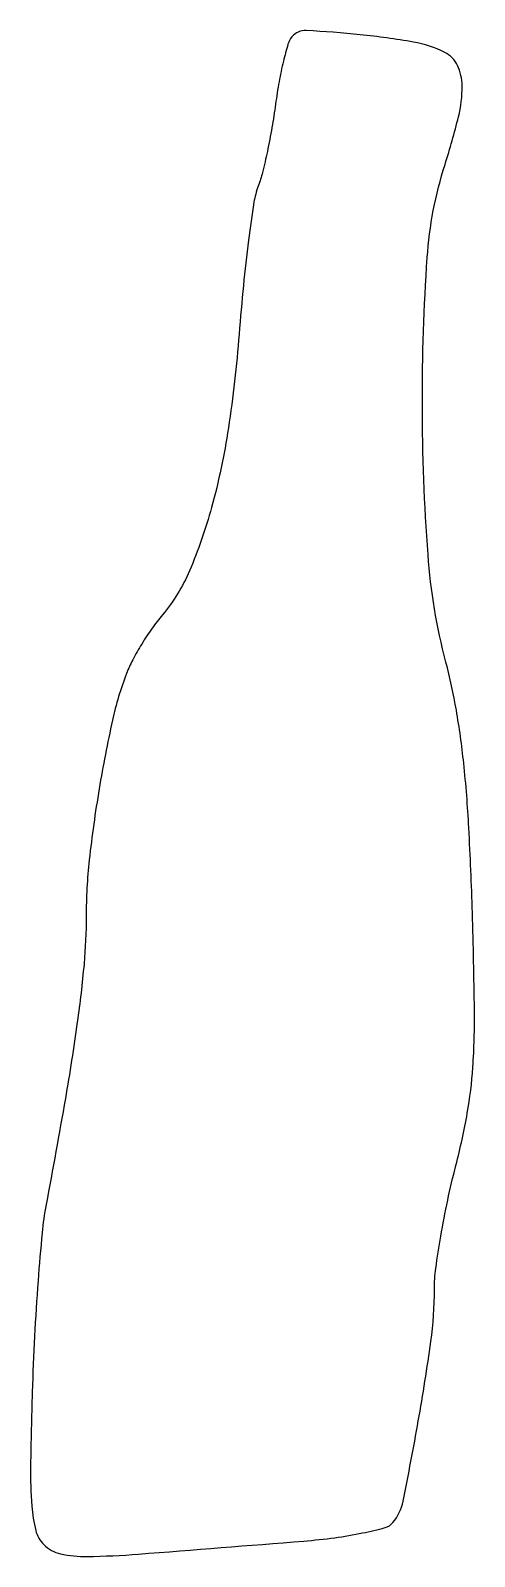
# Model space of a CAD drawing. Extents: x 1 to 44, y 0 to 149.
import ezdxf

# ---------------------------------------------------------------- set-up
doc = ezdxf.new("R2010")
doc.units = 0

msp = doc.modelspace()

# ---------------------------------------------------------------- linework, layer by layer
msp.add_lwpolyline([(26.075085, 148.558019, 0.097521), (25.702861, 147.848305, 0.012781), (25.257699, 146.195168, 0.014459), (24.831928, 144.183442, 0.011646), (24.487715, 142, -0.009718), (24.135893, 139.710939, -0.009041), (23.687797, 137.38125, -0.009059), (23.214538, 135.325043, -0.029977), (22.798438, 134, 0.053007), (22.378296, 132.409753, 0.006004), (21.856604, 128.717754, 0.007216), (21.350573, 124.295592, 0.005808), (20.930521, 119.528524, -0.018567), (19.886462, 110.361306, -0.029075), (18.242815, 102.598989, -0.03441), (16.081831, 96.403216, -0.073915), (13.435489, 92.105702, 0.022501), (12.443146, 90.812491, 0.015317), (11.428521, 89.260066, 0.01546), (10.540046, 87.698675, 0.029764), (9.944328, 86.389064, 0.037268), (8.562533, 81.807032, 0.013377), (7.263285, 75.11063, 0.013625), (6.302443, 68.173909, 0.02745), (5.996194, 62.662032, -0.022388), (5.785434, 58.021606, -0.011961), (5.131733, 52.31616, -0.008696), (3.963533, 44.858891, -0.003306), (2.085018, 34.5, 0.022839), (1.694943, 31.738696, 0.005257), (1.29949, 27.050515, 0.005421), (0.958958, 21.634724, 0.00527), (0.732156, 16.161327, 0.004139), (0.569313, 8.955827, 0.022498), (0.689069, 5.052537, 0.042397), (1.074581, 2.669795, 0.13589), (1.860015, 1.282842, 0.143907), (3.505108, 0.385091, 0.05695), (6.093664, 0.125581, 0.01592), (11.109525, 0.35494, 0.000825), (27.235948, 1.634533, 0.013056), (30.270041, 1.960248, 0.017722), (32.985867, 2.422222, 0.014746), (35.179909, 2.943866, 0.155014), (35.946895, 3.436013, 0.124204), (36.939669, 5.514604, 0.005587), (38.427636, 13.367192, 0.009866), (39.652646, 21.137696, 0.034171), (40, 26.214377, -0.033139), (40.136546, 28.272313, -0.009723), (40.616221, 31.4047, -0.009719), (41.294728, 34.916845, -0.01029), (42.097775, 38.333387, 0.018449), (43.207754, 43.427464, 0.028154), (43.755319, 47.917334, 0.019303), (43.903494, 53.515527, 0.004397), (43.704934, 63, 0.005852), (43.360522, 71.308335, 0.013007), (42.859766, 77.621999, 0.016548), (42.139443, 82.798904, 0.021208), (41.118966, 87.5, -0.045664), (39.373727, 97.987569, -0.01799), (38.822076, 112.629792, -0.017391), (39.297907, 127.001183, -0.060408), (41.037214, 136.116491, 0.016877), (42.347847, 140.753461, 0.061356), (42.71111, 143.787705, 0.112287), (42.250733, 145.780467, 0.164855), (41, 147.051242, 0.073302), (37.95813, 148.060073, 0.018321), (32.759318, 148.778145, 0.011677), (27.483682, 149.186574, 0.24134)], format="xyb", close=True)

doc.saveas('drawing.dxf')
